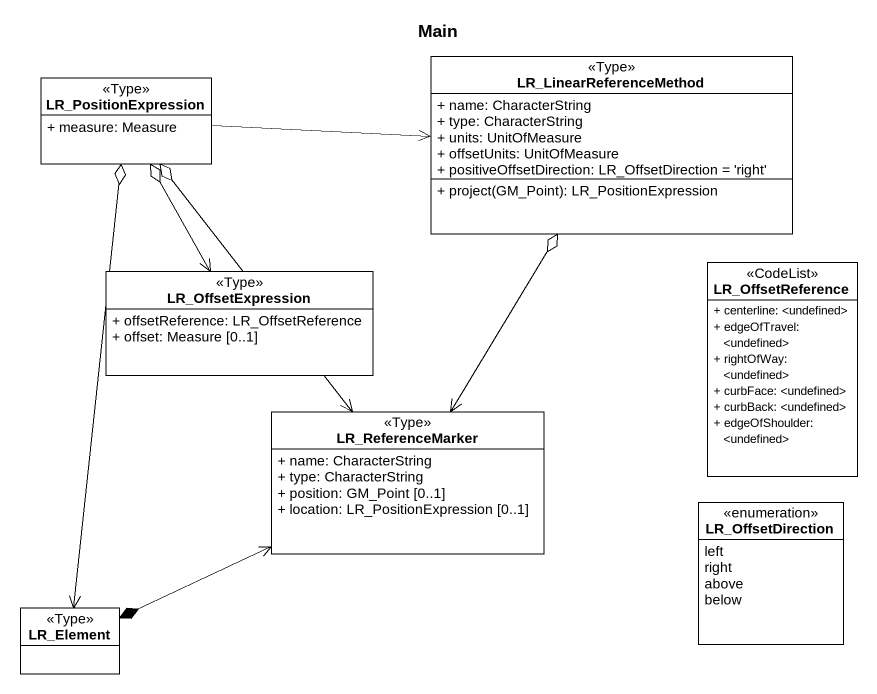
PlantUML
@startuml
title Main
hide circle
hide empty members
skinparam classAttributeIconSize 0
class LR_LinearReferenceMethod <<Type>> {
  + name: CharacterString
  + type: CharacterString
  + units: UnitOfMeasure
  + offsetUnits: UnitOfMeasure
  + positiveOffsetDirection: LR_OffsetDirection = 'right'
  + project(GM_Point): LR_PositionExpression
}
class LR_PositionExpression <<Type>> {
  + measure: Measure
}
class LR_OffsetExpression <<Type>> {
  + offsetReference: LR_OffsetReference
  + offset: Measure [0..1]
}
class LR_OffsetReference <<CodeList>> {
  + centerline: <undefined>
  + edgeOfTravel: <undefined>
  + rightOfWay: <undefined>
  + curbFace: <undefined>
  + curbBack: <undefined>
  + edgeOfShoulder: <undefined>
}
class LR_ReferenceMarker <<Type>> {
  + name: CharacterString
  + type: CharacterString
  + position: GM_Point [0..1]
  + location: LR_PositionExpression [0..1]
}
enum LR_OffsetDirection {
  left
  right
  above
  below
}
class LR_Element <<Type>>
LR_PositionExpression -right-> LR_LinearReferenceMethod
LR_OffsetExpression <-up-o LR_PositionExpression
LR_ReferenceMarker <-up-o LR_LinearReferenceMethod
LR_ReferenceMarker <-up-o LR_PositionExpression
LR_ReferenceMarker <-left-* LR_Element
LR_Element <-up-o LR_PositionExpression
@enduml
